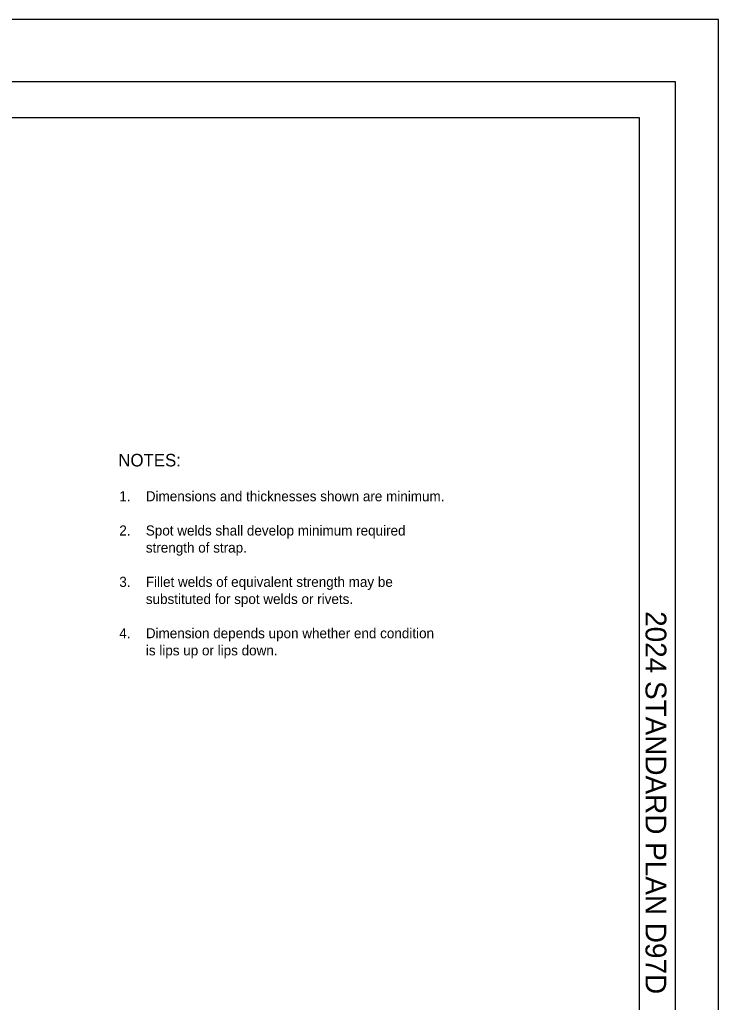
# Model space of a CAD drawing. Extents: x -894 to 866, y -472 to 714.
# Drawn here: x 380 to 866, y 31 to 714 of the extents above; entities that cross this region are included whole.
import ezdxf

# ---------------------------------------------------------------- set-up
doc = ezdxf.new("R2010")
doc.units = 0
for name, color, linetype in [('57 Undefined', 7, 'Continuous'), ('border_PLOTTING-ELEMENTS', 7, 'Continuous'), ('border_rw_22x34_Cut_Lines', 7, 'Continuous'), ('border_SHEET', 7, 'Continuous'), ('border_WITHIN-BORDER-anno', 7, 'Continuous')]:
    doc.layers.add(name, color=color, linetype=linetype)

msp = doc.modelspace()

# ---------------------------------------------------------------- linework, layer by layer
at = {"layer": 'border_PLOTTING-ELEMENTS'}
for points in [[(-894.04, -472.45), (865.96, -472.45), (865.96, 713.55), (-894.04, 713.55)], [(-864.04, 670.55), (835.96, 670.55), (835.96, -429.45), (-864.04, -429.45)]]:
    msp.add_lwpolyline(points, close=True, dxfattribs=at)
at = {"layer": 'border_rw_22x34_Cut_Lines'}
msp.add_lwpolyline([(-864.04, 670.55), (835.96, 670.55), (835.96, -429.45), (-864.04, -429.45)], close=True, dxfattribs=at)
at = {"layer": 'border_SHEET'}
for p, q in [((-814.04, 645.55), (810.96, 645.55)), ((810.96, 645.55), (810.96, -404.45))]:
    msp.add_line(p, q, dxfattribs=at)

# ---------------------------------------------------------------- texts
at = {"layer": '57 Undefined'}
for s, height, p in [('NOTES:', 8.75, (448.81, 403.05)), ('1.', 7, (449.51, 378.85)), ('Dimensions and thicknesses shown are minimum.', 7, (467.96, 378.85)), ('2.', 7, (449.51, 355.05)), ('Spot welds shall develop minimum required', 7, (467.96, 355.05)), ('strength of strap.', 7, (467.96, 343.15)), ('3.', 7, (449.51, 319.35)), ('Fillet welds of equivalent strength may be', 7, (467.96, 319.35)), ('substituted for spot welds or rivets.', 7, (467.96, 307.45)), ('4.', 7, (449.51, 283.65)), ('Dimension depends upon whether end condition', 7, (467.96, 283.65)), ('is lips up or lips down.', 7, (467.96, 271.75))]:
    msp.add_text(s, height=height, dxfattribs=at).set_placement(p)
at = {"layer": 'border_WITHIN-BORDER-anno'}
msp.add_text('2024 STANDARD PLAN D97D', height=14.5, rotation=270, dxfattribs=at).set_placement((815.33, 302.49))

doc.saveas('drawing.dxf')
